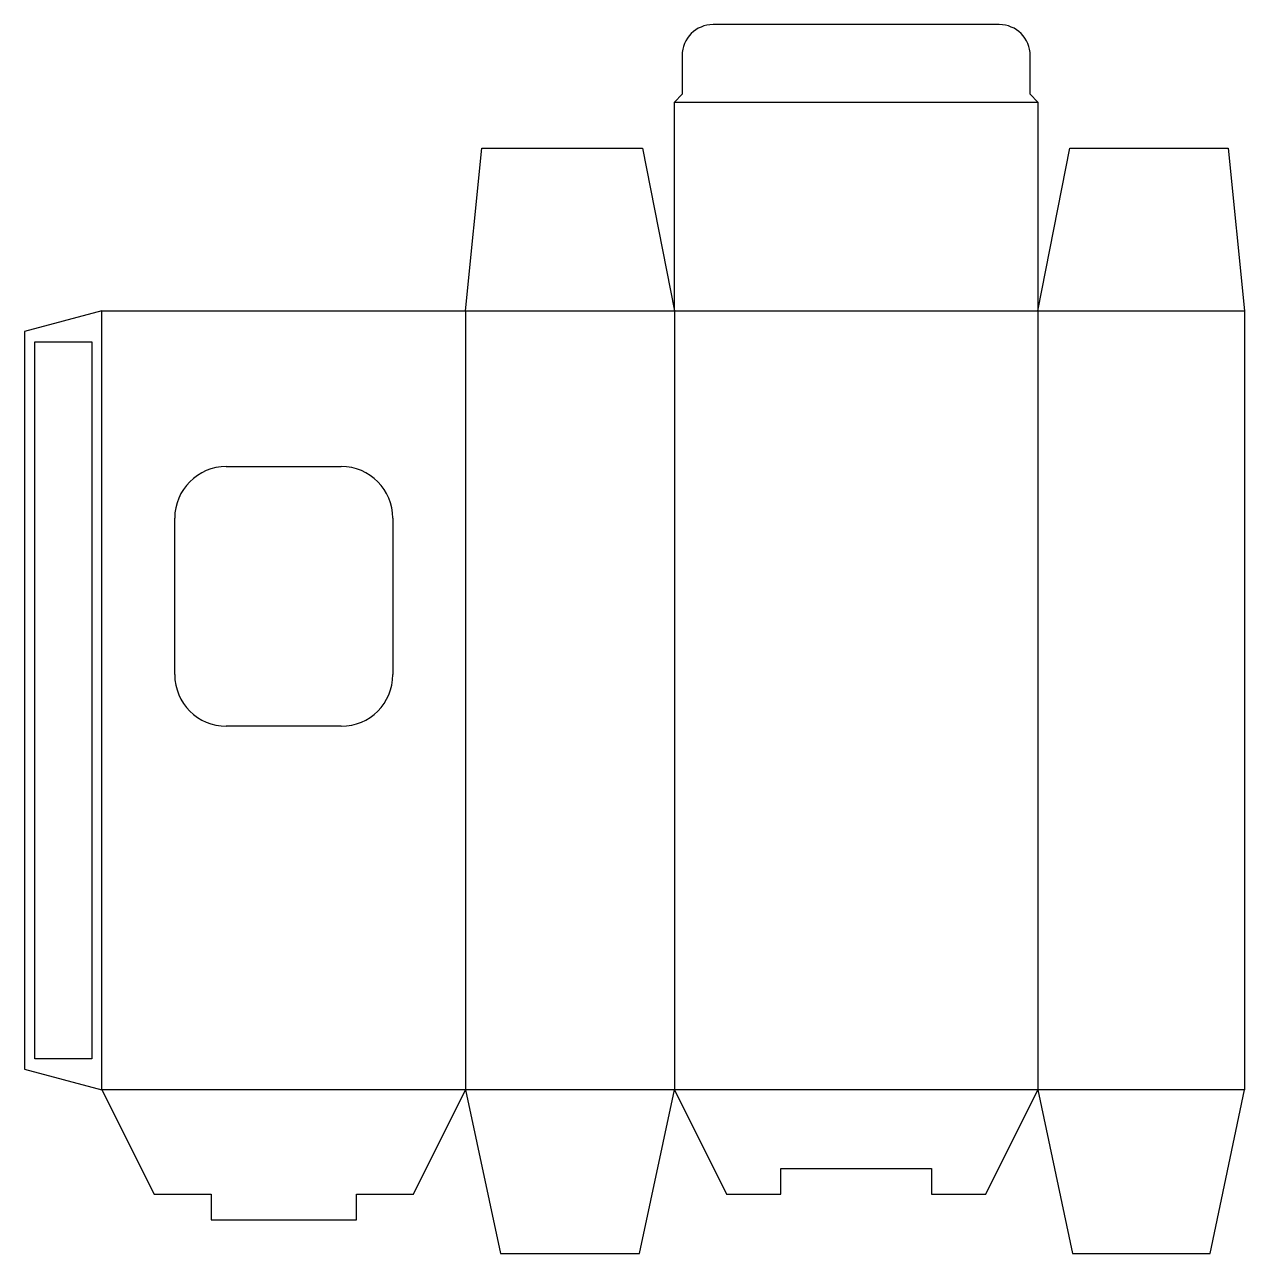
# Model space of a CAD drawing. Header units: millimetres. Extents: x 0 to 236, y 0 to 238.
import ezdxf

# ---------------------------------------------------------------- set-up
doc = ezdxf.new("R2010")
doc.units = ezdxf.units.MM
for name, color, linetype in [('CREASE', 5, 'CONTINUOUS'), ('CUT', 1, 'CONTINUOUS'), ('GLUE', 2, 'CONTINUOUS'), ('PERF', 3, 'CONTINUOUS')]:
    doc.layers.add(name, color=color, linetype=linetype)

msp = doc.modelspace()

# ---------------------------------------------------------------- linework, layer by layer
at = {"layer": 'CREASE'}
for p, q in [((125.9, 223.053), (196.35, 223.053)), ((15, 31.702), (15, 182.603)), ((85.45, 182.603), (85.45, 31.702)), ((85.45, 182.603), (125.9, 182.603)), ((125.9, 182.603), (125.9, 31.702)), ((125.9, 182.603), (196.35, 182.603)), ((196.35, 182.603), (196.35, 31.702)), ((196.35, 182.603), (236.35, 182.603)), ((85.45, 31.702), (15, 31.702)), ((125.9, 31.702), (85.45, 31.702)), ((196.35, 31.702), (125.9, 31.702)), ((236.35, 31.702), (196.35, 31.702))]:
    msp.add_line(p, q, dxfattribs=at)
at = {"layer": 'CUT'}
for p, q in [((188.85, 238.053), (133.4, 238.053)), ((127.4, 232.053), (127.4, 224.553)), ((194.85, 224.553), (194.85, 232.053)), ((127.4, 224.553), (125.9, 223.053)), ((196.35, 223.053), (194.85, 224.553)), ((125.9, 182.603), (125.9, 223.053)), ((196.35, 223.053), (196.35, 182.603)), ((85.45, 182.603), (88.6, 214.103)), ((88.6, 214.103), (119.725, 214.103)), ((119.725, 214.103), (125.9, 182.603)), ((196.35, 182.603), (202.525, 214.103)), ((202.525, 214.103), (233.2, 214.103)), ((233.2, 214.103), (236.35, 182.603)), ((15, 182.603), (0, 178.583)), ((15, 182.603), (85.45, 182.603)), ((236.35, 182.603), (236.35, 31.702)), ((0, 178.583), (0, 35.722)), ((0, 35.722), (15, 31.702)), ((15, 31.702), (25.113, 11.478)), ((75.338, 11.478), (85.45, 31.702)), ((85.45, 31.702), (92.192, 0)), ((119.158, 0), (125.9, 31.702)), ((125.9, 31.702), (136.013, 11.478)), ((186.238, 11.478), (196.35, 31.702)), ((196.35, 31.702), (203.017, 0)), ((229.683, 0), (236.35, 31.702)), ((146.535, 11.478), (146.535, 16.478)), ((146.535, 16.478), (175.715, 16.478)), ((175.715, 16.478), (175.715, 11.478)), ((25.113, 11.478), (36.135, 11.478)), ((36.135, 11.478), (36.135, 6.478)), ((64.315, 6.478), (64.315, 11.478)), ((64.315, 11.478), (75.338, 11.478)), ((136.013, 11.478), (146.535, 11.478)), ((175.715, 11.478), (186.238, 11.478)), ((36.135, 6.478), (64.315, 6.478)), ((92.192, 0), (119.158, 0)), ((203.017, 0), (229.683, 0))]:
    msp.add_line(p, q, dxfattribs=at)
for centre, start, end in [((133.4, 232.053), 90, 180), ((188.85, 232.053), 0, 90)]:
    msp.add_arc(centre, 6, start, end, dxfattribs=at)
at = {"layer": 'GLUE'}
for p, q in [((2, 176.583), (13, 176.583)), ((2, 37.722), (2, 176.583)), ((13, 176.583), (13, 37.722)), ((13, 37.722), (2, 37.722))]:
    msp.add_line(p, q, dxfattribs=at)
at = {"layer": 'PERF'}
for p, q in [((39.09, 152.423), (61.36, 152.423)), ((29.09, 112.123), (29.09, 142.423)), ((71.36, 142.423), (71.36, 112.123)), ((61.36, 102.123), (39.09, 102.123))]:
    msp.add_line(p, q, dxfattribs=at)
for centre, start, end in [((39.09, 142.423), 90, 180), ((61.36, 142.423), 0, 90), ((39.09, 112.123), 180, 270), ((61.36, 112.123), 270, 0)]:
    msp.add_arc(centre, 10, start, end, dxfattribs=at)

doc.saveas('drawing.dxf')
